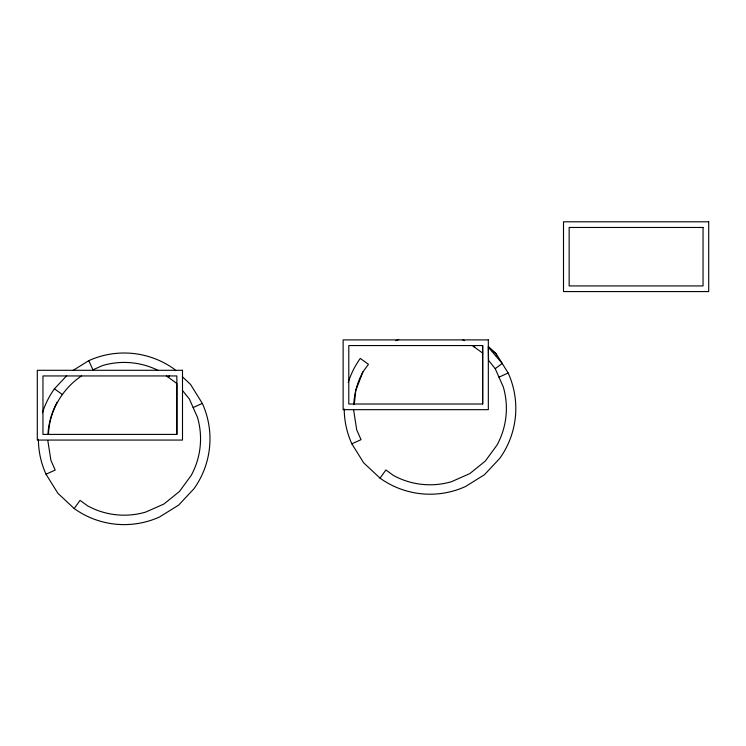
<?xml version="1.0" encoding="UTF-8"?>
<svg xmlns="http://www.w3.org/2000/svg" width="746" height="746" viewBox="0 0 746 746"><rect width="100%" height="100%" fill="white"/><g stroke="black" fill="none" stroke-linecap="round" stroke-linejoin="round"><path stroke-width="1.12" d="M176.849 434.405L176.849 375.947L42.96 375.947L42.96 434.405L176.849 434.405L176.867 383.519L166.405 375.881M482.671 404.015L482.671 345.557L348.792 345.557L348.792 404.015L482.671 404.015L482.671 345.557M48.499 434.405C49.199 411.065 62.207 388.899 81.501 375.947M354.322 404.015L355.786 390.428L362.966 371.825L368.459 364.3L360.262 358.434A85.799 85.799 0 0 0 348.242 382.409M38.382 439.357A85.799 85.799 0 0 0 46.019 474.214L57.852 493.237L74.199 508.548L80.064 500.352L87.59 505.844A76.372 76.372 0 0 0 145.712 512.082L163.943 504.007L179.46 491.493L191.218 475.389A76.372 76.372 0 0 0 197.448 417.275L189.381 399.035L182.714 390.773M168.288 377.262L169.584 375.434M380.031 478.149L385.896 469.961L393.422 475.454A76.372 76.372 0 0 0 451.544 481.683L469.775 473.617L485.292 461.103L497.05 444.998A76.372 76.372 0 0 0 503.28 386.876L495.213 368.645L488.546 360.374L488.332 346.489L496.332 353.977L508.166 373A85.799 85.799 0 0 1 499.745 458.389L484.434 474.736L465.42 486.569A85.799 85.799 0 0 1 380.031 478.149L363.684 462.837L351.851 443.823A85.799 85.799 0 0 1 344.204 408.957M474.111 346.862L475.053 345.557M42.41 412.799A85.799 85.799 0 0 1 54.43 388.825L66.683 375.751M495.213 368.645L502.245 363.488L488.546 347.477L496.332 353.977L496.332 356.159M73.267 370.296L88.765 360.654A85.799 85.799 0 0 1 174.154 369.065L175.786 370.594M46.019 474.214L55.204 470.055L50.905 460.338L47.828 440.644M193.149 407.558L202.334 403.4L190.5 384.376L182.332 376.721M351.851 443.823L361.036 439.664L356.737 429.948L353.66 410.244M498.981 377.159L508.166 373M395.856 340.726L398.756 339.439M462.772 339.896L464.683 340.633M54.43 388.825L62.627 394.699M472.321 345.557L482.699 353.119M88.765 360.654L92.924 369.829L102.64 365.531A76.372 76.372 0 0 1 157.816 370.24M353.725 404.714A76.372 76.372 0 0 1 362.966 371.825M202.334 403.4A85.799 85.799 0 0 1 193.923 488.789L178.611 505.135L159.588 516.959A85.799 85.799 0 0 1 74.199 508.548M47.958 433.995A76.372 76.372 0 0 1 57.134 402.225M708.7 221.804L563.5 221.804L563.5 291.574L708.7 291.574L708.7 221.804M703.04 227.465L569.151 227.465L569.151 285.923L703.04 285.923L703.04 227.465M488.332 339.896L343.132 339.896L343.132 409.666L488.332 409.666L488.332 339.896M182.5 370.296L37.3 370.296L37.3 440.065L182.5 440.065L182.5 370.296"/></g></svg>
